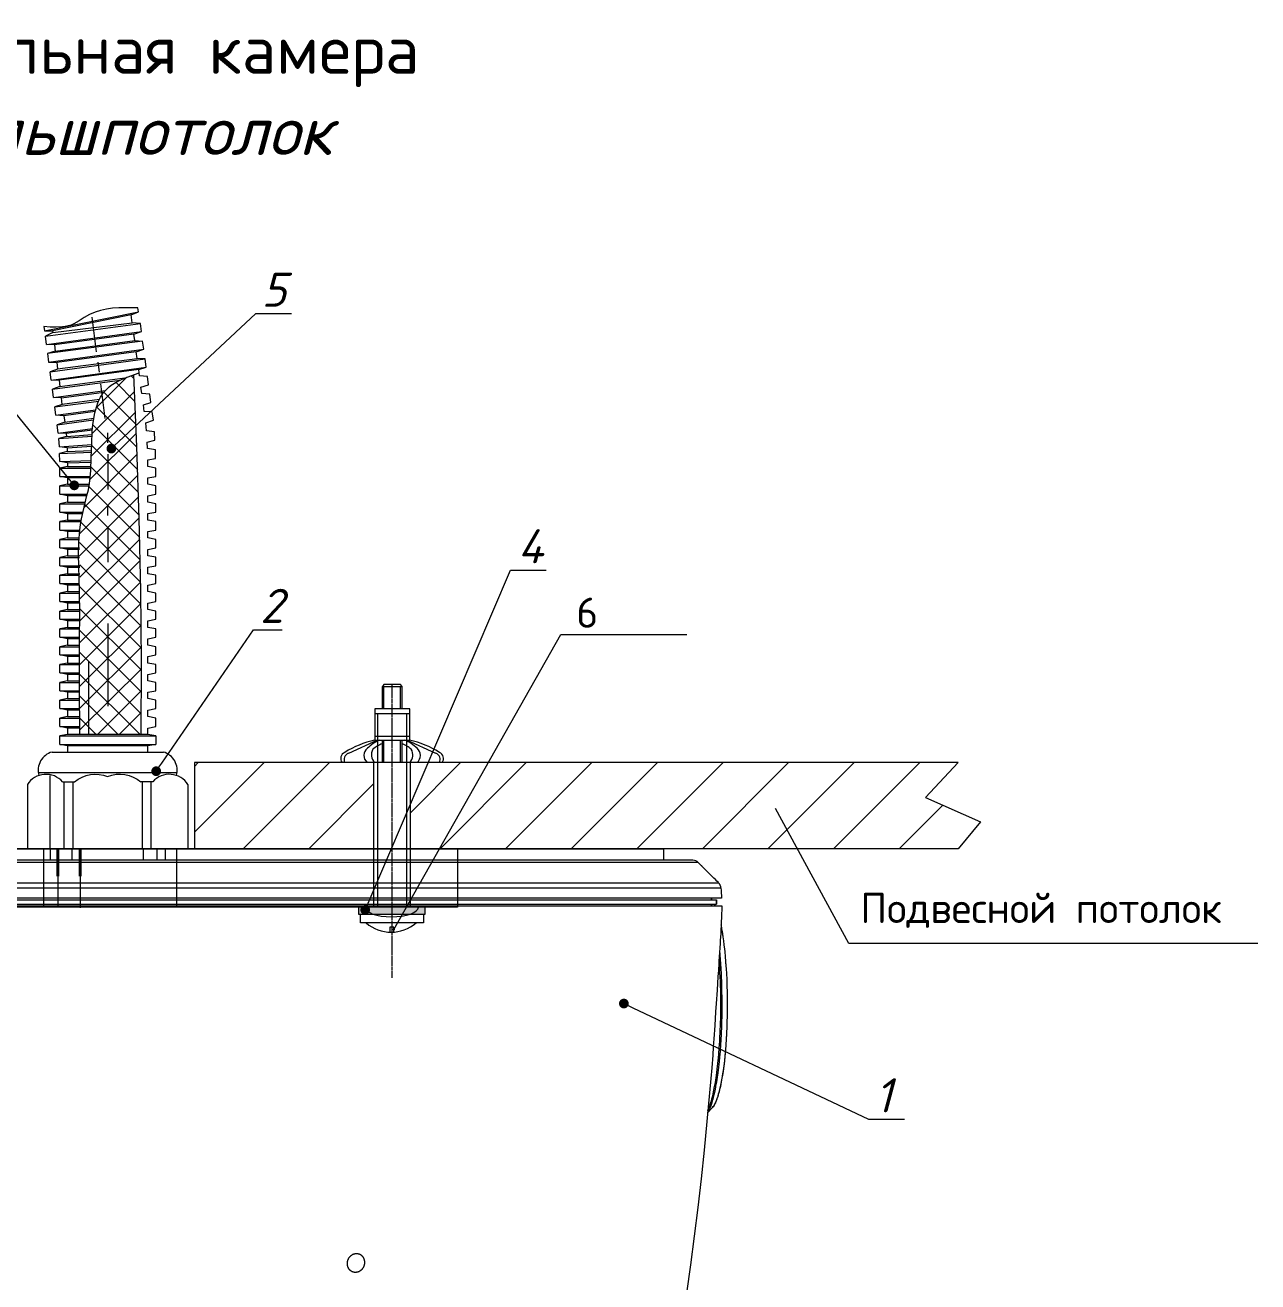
# Model space of a CAD drawing. Header units: millimetres. Extents: x -25459 to 1045457, y -66278 to 462905.
# Drawn here: x 900257 to 912917, y 17370 to 30278 of the extents above; entities that cross this region are included whole.
import ezdxf
from ezdxf import colors
from ezdxf.entities.mleader import LeaderData, LeaderLine
from ezdxf.math import Vec2, Vec3

# ---------------------------------------------------------------- set-up
doc = ezdxf.new("R2010")
doc.units = ezdxf.units.MM
doc.layers.add('PDF _Геометрия', color=7, linetype='Continuous')
doc.styles.add('ISOCPEUR', font='isocpeui.ttf', dxfattribs={"height": 250})
doc.styles.add('KOSTY_STYLE', font='isocpeur.ttf')
doc.styles.add('PDF ISOCPEUR', font='isocpeur.ttf')

# ---------------------------------------------------------------- blocks, each defined once
blk = doc.blocks.new('_DOT')
at = {"color": 0, "linetype": 'ByBlock', "lineweight": -2}
blk.add_line((-0.5, 0), (-1, 0), dxfattribs=at)
at = {"color": 0, "linetype": 'ByBlock', "const_width": 0.5}
blk.add_lwpolyline([(-0.25, 0, 1), (0.25, 0, 1)], format="xyb", close=True, dxfattribs=at)
blk = doc.blocks.new('RVi-2NCD4489 (2.8-12) white')
at = {"layer": 'PDF _Геометрия', "lineweight": 9}
for points in [[(-0.6363, 0), (0.6363, 0)], [(0.0563, 0), (0.0563, -0.013)], [(0.0656, 0), (0.0656, -0.013)], [(-0.0656, -0.013), (-0.0656, 0)], [(-0.0563, -0.013), (-0.0563, 0)], [(-0.0408, -0.013), (-0.0408, 0)], [(0.0408, -0.013), (0.0408, 0)], [(0.6363, -0.013), (0.6363, 0)], [(0.7016, -0.0445), (0.7016, -0.0442), (0.7016, -0.0438), (0.7015, -0.0435), (0.7014, -0.0432), (0.7014, -0.0431), (0.7013, -0.0428), (0.7013, -0.0425), (0.7011, -0.0421), (0.701, -0.0418), (0.7009, -0.0415), (0.7007, -0.0412), (0.7006, -0.0409), (0.7004, -0.0406), (0.7002, -0.0403), (0.7, -0.04), (0.7, -0.04), (0.6998, -0.0397), (0.6996, -0.0395), (0.6994, -0.0392), (0.6991, -0.039)], [(-0.6984, -0.0582), (0.6966, -0.0582)], [(-0.6984, -0.0634), (0.6966, -0.0634)], [(0.6965, -0.0582), (0.6965, -0.0634)], [(0.6966, -0.0634), (0.6966, -0.0582)], [(0.7018, -0.088), (0.7019, -0.0885), (0.7022, -0.0898), (0.7024, -0.091), (0.7025, -0.0918), (0.7028, -0.0931), (0.703, -0.0944), (0.7032, -0.0957), (0.7034, -0.0969), (0.7036, -0.0982), (0.7038, -0.0995), (0.704, -0.1008)], [(0.7043, -0.1007), (0.7042, -0.0998), (0.704, -0.0984), (0.7037, -0.097), (0.7037, -0.0965), (0.7034, -0.0951), (0.7032, -0.0938), (0.7029, -0.0924), (0.7027, -0.091), (0.7024, -0.0896), (0.7022, -0.0882), (0.7019, -0.0868)], [(0.704, -0.1008), (0.7046, -0.1052), (0.7052, -0.1099), (0.7057, -0.1148), (0.7061, -0.1179), (0.7066, -0.1233), (0.707, -0.1288), (0.7075, -0.1345), (0.7076, -0.1369), (0.708, -0.1429), (0.7083, -0.1491), (0.7085, -0.1553), (0.7086, -0.1572), (0.7087, -0.1636), (0.7088, -0.1701), (0.7089, -0.1766), (0.7089, -0.1781)], [(0.7093, -0.1781), (0.7093, -0.1765), (0.7092, -0.17), (0.7091, -0.1635), (0.709, -0.1572), (0.7089, -0.1551), (0.7087, -0.1489), (0.7083, -0.1428), (0.708, -0.1369), (0.7078, -0.1343), (0.7074, -0.1286), (0.7069, -0.1231), (0.7064, -0.1179), (0.7061, -0.1145), (0.7055, -0.1097), (0.7049, -0.1051), (0.7043, -0.1007)], [(0.7016, -0.1781), (0.7016, -0.1775), (0.7015, -0.1724), (0.7015, -0.1672), (0.7014, -0.162), (0.7013, -0.1568), (0.7011, -0.1516), (0.7009, -0.1465), (0.7006, -0.1413), (0.7003, -0.1362), (0.7, -0.1312), (0.6997, -0.1263)], [(0.7031, -0.1781), (0.7031, -0.1757), (0.703, -0.1697), (0.7029, -0.1638), (0.7028, -0.1578), (0.7026, -0.152), (0.7024, -0.1461), (0.7022, -0.1426), (0.7019, -0.1371), (0.7016, -0.1317), (0.7012, -0.1264), (0.7008, -0.1212), (0.7003, -0.1162)], [(0.6865, -0.3021), (0.692, -0.2959), (0.6928, -0.295), (0.6935, -0.294), (0.694, -0.2932), (0.6948, -0.2918), (0.6956, -0.2903), (0.6958, -0.2897), (0.6966, -0.2878), (0.6975, -0.2857), (0.6975, -0.2855), (0.6984, -0.283), (0.6991, -0.2805), (0.7, -0.2774), (0.7009, -0.274), (0.7017, -0.2703), (0.7021, -0.2685), (0.7029, -0.264), (0.7037, -0.2593), (0.7045, -0.2543), (0.7046, -0.2538), (0.7053, -0.2482), (0.706, -0.2423), (0.7066, -0.2369), (0.7072, -0.2303), (0.7077, -0.2234), (0.7081, -0.2183), (0.7085, -0.2108), (0.7088, -0.2032), (0.709, -0.1985), (0.7092, -0.1906), (0.7093, -0.1826), (0.7093, -0.1781)], [(0.6866, -0.3018), (0.6874, -0.3005), (0.6881, -0.299), (0.6883, -0.2987), (0.6891, -0.2969), (0.69, -0.2948), (0.69, -0.2948), (0.6909, -0.2924), (0.6916, -0.2901), (0.6925, -0.287), (0.6932, -0.2846), (0.6941, -0.2809), (0.695, -0.2769), (0.6958, -0.2726), (0.696, -0.2716), (0.6969, -0.2666), (0.6977, -0.2613), (0.6985, -0.2561), (0.6992, -0.2499), (0.7, -0.2435), (0.7005, -0.2385), (0.7011, -0.2313), (0.7016, -0.2239), (0.7019, -0.2193), (0.7023, -0.2113), (0.7026, -0.2032), (0.7028, -0.199), (0.703, -0.1905), (0.7031, -0.182), (0.7031, -0.1781)], [(0.6868, -0.2992), (0.6876, -0.2974), (0.6884, -0.2955), (0.6893, -0.2931), (0.6899, -0.2911), (0.6908, -0.2882), (0.6914, -0.2861), (0.6923, -0.2825), (0.6928, -0.2804), (0.6937, -0.2762), (0.6945, -0.2718), (0.6953, -0.2672), (0.6962, -0.2619), (0.697, -0.2562), (0.6975, -0.252), (0.6982, -0.2457), (0.6989, -0.239), (0.6992, -0.2351), (0.6998, -0.2278), (0.7003, -0.2203), (0.7005, -0.2169), (0.7009, -0.2088), (0.7012, -0.2007), (0.7014, -0.1925), (0.7015, -0.1841), (0.7016, -0.1781)], [(0.7089, -0.1781), (0.7089, -0.1827), (0.7088, -0.1907), (0.7086, -0.1987), (0.7084, -0.2035), (0.7081, -0.2112), (0.7077, -0.2186), (0.7073, -0.2238), (0.7068, -0.2307), (0.7062, -0.2374), (0.7056, -0.2428), (0.7049, -0.2488), (0.7041, -0.2544), (0.704, -0.255), (0.7033, -0.2601), (0.7025, -0.2648), (0.7016, -0.2692), (0.7011, -0.2718), (0.7002, -0.2755), (0.6996, -0.2781), (0.6987, -0.2812), (0.698, -0.2837), (0.6971, -0.2861), (0.6971, -0.2863), (0.6963, -0.2884), (0.6955, -0.2902), (0.6953, -0.2907), (0.6945, -0.2922), (0.6938, -0.2935), (0.6934, -0.2941), (0.6927, -0.2951), (0.692, -0.2959)], [(0.6902, -0.2628), (0.6902, -0.2626)], [(0.2742, -0.4739), (0.2742, -0.4735), (0.2743, -0.4731), (0.2743, -0.4727), (0.2744, -0.4723), (0.2745, -0.4719), (0.2746, -0.4716), (0.2747, -0.4711), (0.2748, -0.4708), (0.2749, -0.4704), (0.2751, -0.47), (0.2751, -0.4699), (0.2753, -0.4695), (0.2755, -0.4692), (0.2756, -0.4688), (0.2758, -0.4684), (0.276, -0.4681), (0.2763, -0.4678), (0.2765, -0.4674), (0.2767, -0.4671), (0.277, -0.4668), (0.2772, -0.4665), (0.2775, -0.4662), (0.2775, -0.4662), (0.2778, -0.466), (0.278, -0.4657), (0.2783, -0.4654), (0.2786, -0.4652), (0.2789, -0.465), (0.2792, -0.4648), (0.2795, -0.4646), (0.2798, -0.4644), (0.2802, -0.4642), (0.2805, -0.464), (0.2808, -0.4639), (0.2809, -0.4638), (0.2812, -0.4637), (0.2815, -0.4636), (0.2819, -0.4635), (0.2822, -0.4634), (0.2826, -0.4633), (0.2829, -0.4632), (0.2833, -0.4631), (0.2836, -0.4631), (0.284, -0.4631), (0.2843, -0.463), (0.2847, -0.463)], [(0.2834, -0.4847), (0.2831, -0.4847), (0.2828, -0.4847), (0.2824, -0.4847), (0.2821, -0.4846), (0.2817, -0.4846), (0.2817, -0.4846), (0.2813, -0.4845), (0.281, -0.4844), (0.2807, -0.4843), (0.2803, -0.4842), (0.28, -0.4841), (0.2797, -0.4839), (0.2794, -0.4838), (0.2791, -0.4836), (0.2788, -0.4834), (0.2785, -0.4832), (0.2782, -0.483), (0.2779, -0.4828), (0.2777, -0.4826), (0.2774, -0.4824), (0.2772, -0.4821), (0.2769, -0.4819), (0.2767, -0.4816), (0.2766, -0.4816), (0.2764, -0.4813), (0.2762, -0.481), (0.276, -0.4807), (0.2758, -0.4804), (0.2756, -0.4801), (0.2754, -0.4797), (0.2753, -0.4794), (0.2751, -0.4791), (0.2749, -0.4787), (0.2748, -0.4784), (0.2747, -0.478), (0.2746, -0.4777), (0.2745, -0.4773), (0.2744, -0.4769), (0.2743, -0.4765), (0.2743, -0.4761), (0.2742, -0.4758), (0.2742, -0.4754), (0.2742, -0.475), (0.2742, -0.4746), (0.2742, -0.4742), (0.2742, -0.4739)], [(0.2938, -0.4739), (0.2938, -0.4743), (0.2938, -0.4747), (0.2937, -0.4751), (0.2936, -0.4755), (0.2936, -0.4759), (0.2935, -0.4762), (0.2934, -0.4766), (0.2932, -0.477), (0.2931, -0.4774), (0.2931, -0.4775), (0.2929, -0.4779), (0.2928, -0.4782), (0.2926, -0.4786), (0.2924, -0.479), (0.2922, -0.4793), (0.292, -0.4797), (0.2918, -0.48), (0.2915, -0.4803), (0.2913, -0.4807), (0.2911, -0.481), (0.2908, -0.4813), (0.2906, -0.4816), (0.2903, -0.4818), (0.29, -0.4821), (0.2897, -0.4823), (0.2894, -0.4826), (0.2891, -0.4828), (0.2889, -0.483), (0.2885, -0.4832), (0.2882, -0.4834), (0.2879, -0.4836), (0.2876, -0.4838), (0.2873, -0.4839), (0.2872, -0.4839), (0.2869, -0.4841), (0.2865, -0.4842), (0.2862, -0.4843), (0.2858, -0.4844), (0.2855, -0.4845), (0.2851, -0.4846), (0.2848, -0.4846), (0.2844, -0.4847), (0.2841, -0.4847), (0.2838, -0.4847), (0.2834, -0.4847)], [(0.2847, -0.463), (0.285, -0.463), (0.2853, -0.4631), (0.2857, -0.4631), (0.286, -0.4631), (0.2864, -0.4632), (0.2867, -0.4633), (0.2868, -0.4633), (0.2871, -0.4634), (0.2874, -0.4635), (0.2878, -0.4636), (0.2881, -0.4637), (0.2884, -0.4639), (0.2887, -0.464), (0.289, -0.4642), (0.2893, -0.4643), (0.2896, -0.4645), (0.2899, -0.4647), (0.2901, -0.4649), (0.2904, -0.4652), (0.2906, -0.4654), (0.2909, -0.4656), (0.2911, -0.4659), (0.2912, -0.466), (0.2914, -0.4662), (0.2916, -0.4665), (0.2919, -0.4668), (0.292, -0.4671), (0.2923, -0.4674), (0.2924, -0.4677), (0.2926, -0.468), (0.2928, -0.4684), (0.2929, -0.4687), (0.2931, -0.4691), (0.2932, -0.4694), (0.2933, -0.4698), (0.2934, -0.4702), (0.2935, -0.4706), (0.2936, -0.471), (0.2937, -0.4714), (0.2938, -0.4717), (0.2938, -0.4719), (0.2938, -0.4723), (0.2938, -0.4727), (0.2939, -0.4731), (0.2939, -0.4735), (0.2938, -0.4739)]]:
    blk.add_lwpolyline(points, dxfattribs=at)
for points in [[(0.6758, -0.0156, 0.198865), (0.6697, -0.013), (-0.6697, -0.013, 0.198865), (-0.6758, -0.0156), (-0.6992, -0.039), (0.6991, -0.039), (0.6984, -0.0382), (0.6972, -0.0371), (0.6954, -0.0352), (0.6935, -0.0334), (0.6917, -0.0315), (0.6898, -0.0297), (0.688, -0.0278), (0.6874, -0.0272), (0.6855, -0.0253), (0.6837, -0.0235), (0.6818, -0.0216), (0.68, -0.0198), (0.6758, -0.0156), (-0.6758, -0.0156)], [(-0.7017, -0.0445), (0.7016, -0.0445, -0.000895), (0.7025, -0.0565), (-0.7026, -0.0565), (-0.7017, -0.0445, -0.180601), (-0.6992, -0.039)], [(-0.7029, -0.0652), (0.7028, -0.0652, -0.002017), (0.7012, -0.1012), (0.7011, -0.1019), (0.7011, -0.1026), (0.701, -0.1033), (0.701, -0.104), (0.701, -0.1047), (0.7009, -0.1055), (0.7009, -0.1062), (0.7009, -0.1066), (0.7008, -0.1073), (0.7008, -0.108), (0.7008, -0.1083), (0.6998, -0.1237), (0.6988, -0.1391), (0.6983, -0.1462), (0.6973, -0.1616), (0.6963, -0.177), (0.6956, -0.1866), (0.6946, -0.202), (0.6935, -0.2174), (0.6929, -0.2264), (0.6923, -0.2359), (0.6912, -0.2504), (0.6902, -0.2626), (0.6888, -0.279), (0.6857, -0.3119), (0.6824, -0.3447), (0.6789, -0.3775), (0.6751, -0.4104), (0.6711, -0.4431), (0.6669, -0.4759), (0.6624, -0.5086)], [(0.6952, -0.0651, 0.01603), (0.6948, -0.0644, 0.00796), (0.6942, -0.0634, -0.007786), (0.6947, -0.0644)]]:
    blk.add_lwpolyline(points, format="xyb", dxfattribs=at)
for points in [[(0.6913, -0.0582, 0.083031), (0.6901, -0.0565, -0.088765)], [(0.6901, -0.0652, 0.07885), (0.6913, -0.0634, -0.079437)]]:
    blk.add_lwpolyline(points, format="xyb", close=True, dxfattribs=at)
blk.add_arc((0.6596, -0.0399), 0.0287, 44.6077, 46.5497, dxfattribs=at)
for points in [[(0.6911, -0.0644), (0.691, -0.0643), (0.691, -0.0641), (0.6909, -0.064)], [(0.6913, -0.0651), (0.6912, -0.0649), (0.6912, -0.0646), (0.6911, -0.0644)], [(0.695, -0.0649), (0.6949, -0.0648), (0.6948, -0.0646), (0.6947, -0.0644)], [(0.6951, -0.0651), (0.6951, -0.0651), (0.695, -0.065), (0.695, -0.0649)]]:
    blk.add_open_spline(points, degree=3, dxfattribs=at)

msp = doc.modelspace()

# ---------------------------------------------------------------- linework, layer by layer
at = {"lineweight": 5}
msp.add_line((909839.642, 21817.156), (899410.464, 21817.156), dxfattribs=at)
at = {"lineweight": 13}
for points in [[(901345.164, 27301.629), (901421.367, 27333.38), (901412.9, 27375.715), (901283.779, 27375.715), (901218.16, 27373.598), (901154.658, 27369.365), (901093.272, 27360.898), (901031.887, 27348.198), (900974.735, 27329.147), (900917.583, 27305.863), (900864.664, 27274.112), (900811.746, 27240.244), (900756.711, 27210.609), (900729.193, 27197.909), (900699.559, 27189.442), (900669.924, 27183.092), (900640.29, 27178.858), (900576.788, 27174.625), (900513.286, 27176.742), (900447.667, 27180.975), (900456.134, 27138.64), (900538.686, 27136.524)], [(900456.134, 27138.64), (901421.367, 27333.38)], [(900942.984, 27278.345), (900985.319, 26920.616)], [(900540.803, 27119.59), (900464.6, 27083.605), (901440.418, 27214.843), (901357.865, 27219.076)], [(900475.184, 26998.935), (901451.001, 27130.173)], [(901374.799, 27102.656), (901451.001, 27130.173), (901440.418, 27214.843)], [(900557.737, 26994.702), (900475.184, 26998.935), (900464.6, 27083.605)], [(901398.083, 26920.616), (901476.402, 26948.134), (901463.702, 27032.803), (900487.885, 26903.682), (900498.468, 26816.896), (900581.021, 26812.662)], [(901383.266, 27037.037), (901463.702, 27032.803)], [(900566.204, 26929.083), (900487.885, 26903.682)], [(900498.468, 26816.896), (901476.402, 26948.134)], [(900589.488, 26744.927), (900513.286, 26717.409), (901489.103, 26850.764), (901406.55, 26854.997)], [(901423.484, 26740.693), (901499.686, 26766.094), (901489.103, 26850.764)], [(900523.869, 26632.739), (901499.686, 26766.094)], [(900820.213, 22991.947), (900815.979, 23485.147), (900815.979, 23978.347), (900818.096, 24223.889), (900815.979, 24469.431), (900809.629, 24719.206), (900805.396, 24844.094), (900807.512, 24966.865), (900818.096, 25089.636), (900824.446, 25148.905), (900835.03, 25208.173), (900862.548, 25326.711), (900892.182, 25445.248), (900906.999, 25506.634), (900917.583, 25570.136), (900930.283, 25701.374), (900936.634, 25838.962), (900940.867, 25974.433), (900947.217, 26109.905), (900953.567, 26173.407), (900962.034, 26236.909), (900972.618, 26296.178), (900989.552, 26353.33), (901008.603, 26408.365), (901031.887, 26457.05), (901063.638, 26503.618), (901099.622, 26543.836), (901120.79, 26562.887), (901141.957, 26579.821), (901190.642, 26611.572), (901245.678, 26639.09), (901304.946, 26662.374), (901427.717, 26706.825), (901423.484, 26740.693), (900606.422, 26630.623), (900614.889, 26565.004), (901281.662, 26653.907)], [(901019.186, 26713.176), (901006.486, 26814.779)], [(900606.422, 26628.506), (900523.869, 26632.739), (900513.286, 26717.409)], [(900629.706, 26448.583), (900547.153, 26454.933), (900536.57, 26539.603), (901228.744, 26630.623)], [(901518.737, 22991.947), (900693.208, 22991.947), (900612.772, 22977.129), (901599.173, 22977.129), (901518.737, 22991.947), (901518.737, 23057.566), (901599.173, 23074.499), (901599.173, 23159.169), (901518.737, 23176.103), (901518.737, 23241.722), (901599.173, 23258.656), (901599.173, 23343.325), (901518.737, 23360.259), (901518.737, 23425.878), (901599.173, 23440.696), (901599.173, 23527.482), (901518.737, 23542.299), (901518.737, 23607.918), (901599.173, 23624.852), (901599.173, 23709.521), (901518.737, 23726.455), (901518.737, 23792.074), (901599.173, 23809.008), (901599.173, 23893.678), (901518.737, 23910.612), (901518.737, 23976.231), (901599.173, 23991.048), (901599.173, 24077.834), (901518.737, 24092.651), (901518.737, 24160.387), (901599.173, 24175.204), (901599.173, 24259.874), (901518.737, 24276.808), (901518.737, 24342.427), (901599.173, 24359.361), (901599.173, 24444.03), (901518.737, 24460.964), (901518.737, 24526.583), (901599.173, 24541.4), (901599.173, 24628.187), (901518.737, 24643.004), (901518.737, 24710.74), (901599.173, 24725.557), (901599.173, 24812.343), (901518.737, 24827.16), (901518.737, 24892.779), (901599.173, 24909.713), (901599.173, 24994.383), (901518.737, 25011.317), (901518.737, 25076.936), (901599.173, 25091.753), (901599.173, 25178.539), (901518.737, 25193.356), (901518.737, 25261.092), (901599.173, 25275.909), (901599.173, 25362.695), (901518.737, 25377.513), (901518.737, 25443.132), (901599.173, 25460.065), (901599.173, 25544.735), (901518.737, 25561.669), (901518.737, 25627.288), (901599.173, 25642.105), (901599.173, 25728.891), (901518.737, 25743.709), (901518.737, 25811.444), (901597.056, 25828.378), (901594.94, 25915.165), (901514.504, 25927.865), (901510.27, 25993.484), (901590.706, 26014.651), (901584.356, 26101.438), (901503.92, 26112.021), (901495.453, 26194.574), (901573.772, 26219.975), (901561.072, 26304.645), (901480.636, 26310.995), (901472.169, 26376.614), (901548.371, 26402.015), (901537.788, 26486.684), (901455.235, 26493.035), (901446.768, 26558.654), (901525.087, 26584.054), (901512.387, 26668.724), (901431.951, 26675.074), (901427.717, 26706.825)], [(900987.435, 26346.98), (901300.713, 26662.374)], [(901031.887, 26594.638), (901074.222, 26236.909)], [(901188.526, 26609.455), (901385.382, 26412.598)], [(901345.164, 26677.191), (901372.682, 26647.557)], [(901448.885, 22991.947), (901451.001, 23732.806), (901444.651, 24471.548), (901429.834, 25210.29), (901404.433, 25949.032), (901372.682, 26687.775)], [(900614.889, 26565.004), (900536.57, 26539.603)], [(900547.153, 26454.933), (901080.572, 26524.786)], [(901021.303, 26433.766), (900638.173, 26382.964), (900629.706, 26448.583), (901065.755, 26507.852), (901395.966, 26177.64)], [(900947.217, 26082.387), (901381.149, 26516.319)], [(900655.107, 26266.543), (900572.554, 26272.894), (900561.971, 26357.563), (901012.836, 26416.832)], [(900638.173, 26382.964), (900561.971, 26357.563)], [(900989.552, 26357.563), (901404.433, 25942.682)], [(900572.554, 26272.894), (900981.085, 26325.812)], [(900663.574, 26198.808), (900585.255, 26171.29), (900959.918, 26224.209)], [(900976.852, 26310.995), (900655.107, 26266.543), (900663.574, 26200.924), (900962.034, 26241.143)], [(900936.634, 25849.546), (901389.616, 26302.528)], [(900678.391, 26082.387), (900597.955, 26086.621), (900585.255, 26171.29)], [(900597.955, 26086.621), (900949.334, 26135.306)], [(900949.334, 26118.372), (900678.391, 26082.387), (900680.508, 26052.753), (900945.1, 26071.803)], [(900921.816, 25610.354), (901400.2, 26086.621)], [(900953.567, 26171.29), (901412.9, 25709.841)], [(901105.973, 25989.25), (901105.973, 26090.854)], [(900680.508, 26052.753), (900602.189, 26031.585), (900945.1, 26056.986)], [(900688.975, 25936.332), (900608.539, 25946.916), (900602.189, 26031.585)], [(900608.539, 25946.916), (900940.867, 25970.2)], [(900940.867, 25951.149), (900688.975, 25932.099), (900688.975, 25900.347), (900938.75, 25908.814)], [(900940.867, 25959.616), (901421.367, 25479.116)], [(900688.975, 25898.231), (900610.656, 25879.18), (900938.75, 25891.88)], [(900693.208, 25781.81), (900612.772, 25794.51), (900610.656, 25879.18)], [(900858.314, 25320.361), (901408.667, 25870.713)], [(901105.973, 25870.713), (901105.973, 25508.751)], [(900612.772, 25794.51), (900936.634, 25805.094)], [(900693.208, 25743.709), (900612.772, 25728.891)], [(900693.208, 25627.288), (900612.772, 25642.105), (900612.772, 25728.891), (900932.4, 25728.891)], [(900934.517, 25786.043), (900693.208, 25777.576), (900693.208, 25743.709), (900932.4, 25743.709)], [(900932.4, 25741.592), (901427.717, 25246.275)], [(900612.772, 25642.105), (900926.05, 25642.105)], [(900693.208, 25561.669), (900612.772, 25544.735)], [(900923.933, 25627.288), (900693.208, 25627.288), (900693.208, 25561.669), (900915.466, 25561.669)], [(900818.096, 25055.768), (901415.017, 25654.806)], [(900693.208, 25443.132), (900612.772, 25460.065), (900612.772, 25544.735), (900913.349, 25544.735)], [(900612.772, 25460.065), (900894.299, 25460.065)], [(900890.065, 25443.132), (900693.208, 25443.132), (900693.208, 25377.513), (900873.131, 25377.513)], [(900813.863, 24892.779), (900693.208, 24892.779), (900693.208, 24827.16), (900813.863, 24827.16), (901423.484, 25436.781)], [(900911.233, 25538.385), (901434.067, 25015.55)], [(900693.208, 25377.513), (900612.772, 25360.579)], [(900693.208, 25258.975), (900612.772, 25275.909), (900612.772, 25360.579), (900868.898, 25360.579)], [(900866.781, 25358.462), (901438.301, 24786.942)], [(901105.973, 25239.925), (901105.973, 25343.645)], [(900612.772, 25275.909), (900847.73, 25275.909)], [(900693.208, 25193.356), (900612.772, 25178.539)], [(900693.208, 25076.936), (900612.772, 25091.753), (900612.772, 25178.539), (900830.797, 25178.539)], [(900843.497, 25258.975), (900693.208, 25258.975), (900693.208, 25193.356), (900832.913, 25193.356)], [(900818.096, 24607.019), (901429.834, 25218.757)], [(900828.68, 25172.189), (901442.534, 24558.334), (900820.213, 23936.013)], [(900612.772, 25091.753), (900820.213, 25091.753)], [(900820.213, 25076.936), (900693.208, 25076.936), (900693.208, 25011.317), (900815.979, 25011.317)], [(901105.973, 25123.504), (901105.973, 24761.541)], [(900693.208, 25011.317), (900612.772, 24994.383)], [(900693.208, 24892.779), (900612.772, 24909.713), (900612.772, 24994.383), (900815.979, 24994.383)], [(900813.863, 24962.632), (901446.768, 24329.726)], [(900820.213, 24384.762), (901434.067, 24998.616)], [(900612.772, 24909.713), (900813.863, 24909.713)], [(900693.208, 24827.16), (900612.772, 24810.226)], [(900693.208, 24708.623), (900612.772, 24725.557), (900612.772, 24810.226), (900815.979, 24810.226)], [(900612.772, 24725.557), (900818.096, 24725.557)], [(900818.096, 24708.623), (900693.208, 24708.623), (900693.208, 24643.004), (900820.213, 24643.004)], [(900818.096, 24736.14), (901448.885, 24103.235)], [(900820.213, 24160.387), (901438.301, 24778.475)], [(900693.208, 24643.004), (900612.772, 24628.187), (900815.979, 24628.187)], [(900693.208, 24526.583), (900612.772, 24541.4), (900612.772, 24628.187)], [(900612.772, 24541.4), (900813.863, 24541.4)], [(900813.863, 24526.583), (900693.208, 24526.583), (900693.208, 24460.964), (900813.863, 24460.964)], [(900693.208, 24460.964), (900612.772, 24444.03)], [(900693.208, 24342.427), (900612.772, 24359.361), (900612.772, 24444.03), (900815.979, 24444.03)], [(900818.096, 24509.649), (901451.001, 23878.861)], [(900612.772, 24359.361), (900818.096, 24359.361)], [(900693.208, 24276.808), (900612.772, 24259.874), (900815.979, 24259.874)], [(900818.096, 24342.427), (900693.208, 24342.427), (900693.208, 24276.808), (900820.213, 24276.808)], [(900820.213, 23711.638), (901446.768, 24338.193)], [(900820.213, 24283.158), (901451.001, 23652.37)], [(900693.208, 24158.27), (900612.772, 24175.204), (900612.772, 24259.874)], [(900612.772, 24175.204), (900813.863, 24175.204)], [(900813.863, 24158.27), (900693.208, 24158.27), (900693.208, 24092.651), (900813.863, 24092.651)], [(900693.208, 24092.651), (900612.772, 24077.834)], [(900693.208, 23976.231), (900612.772, 23991.048), (900612.772, 24077.834), (900815.979, 24077.834)], [(900820.213, 23487.264), (901448.885, 24115.936)], [(900820.213, 24058.784), (901451.001, 23427.995)], [(901105.973, 24132.87), (901105.973, 23281.94)], [(904044.008, 20989.511), (905758.567, 24018.566), (907054.012, 24018.566)], [(900612.772, 23991.048), (900818.096, 23991.048)], [(900693.208, 23910.612), (900612.772, 23893.678), (900815.979, 23893.678)], [(900693.208, 23792.074), (900612.772, 23809.008), (900612.772, 23893.678)], [(900818.096, 23976.231), (900693.208, 23976.231), (900693.208, 23910.612), (900820.213, 23910.612)], [(900820.213, 23262.889), (901451.001, 23891.561)], [(900612.772, 23809.008), (900813.863, 23809.008)], [(900813.863, 23792.074), (900693.208, 23792.074), (900693.208, 23726.455), (900813.863, 23726.455)], [(900820.213, 23834.409), (901448.885, 23205.737)], [(900693.208, 23726.455), (900612.772, 23709.521)], [(900693.208, 23607.918), (900612.772, 23624.852), (900612.772, 23709.521), (900815.979, 23709.521)], [(900612.772, 23624.852), (900818.096, 23624.852)], [(900820.213, 23038.515), (901451.001, 23667.187)], [(900906.999, 23745.506), (900906.999, 22991.947)], [(900693.208, 23542.299), (900612.772, 23527.482), (900815.979, 23527.482)], [(900693.208, 23425.878), (900612.772, 23440.696), (900612.772, 23527.482)], [(900818.096, 23607.918), (900693.208, 23607.918), (900693.208, 23542.299), (900820.213, 23542.299)], [(900820.213, 23610.035), (901438.301, 22991.947)], [(904022.84, 23506.314), (904022.84, 23495.731)], [(904022.84, 23491.497), (904022.84, 23478.797)], [(900612.772, 23440.696), (900813.863, 23440.696)], [(900813.863, 23425.878), (900693.208, 23425.878), (900693.208, 23360.259), (900813.863, 23360.259)], [(900820.213, 23385.66), (901213.926, 22991.947)], [(901000.136, 22991.947), (901451.001, 23442.812)], [(903927.587, 23256.539), (903927.587, 23485.147)], [(903942.404, 23256.539), (903942.404, 23485.147)], [(904022.84, 23476.68), (904022.84, 23463.98)], [(904022.84, 23461.863), (904022.84, 23449.162)], [(904022.84, 23447.046), (904022.84, 23434.345)], [(904022.84, 23432.229), (904022.84, 23419.528)], [(904022.84, 23417.411), (904022.84, 23404.711)], [(904022.84, 23402.594), (904022.84, 23389.894)], [(904022.84, 23387.777), (904022.84, 23375.077)], [(904022.84, 23370.843), (904022.84, 23360.259)], [(904111.744, 23256.539), (904111.744, 23485.147)], [(904130.794, 23256.539), (904130.794, 23485.147)], [(900693.208, 23360.259), (900612.772, 23343.325)], [(900693.208, 23241.722), (900612.772, 23258.656), (900612.772, 23343.325), (900815.979, 23343.325)], [(900612.772, 23258.656), (900818.096, 23258.656)], [(900818.096, 23241.722), (900693.208, 23241.722), (900693.208, 23176.103), (900820.213, 23176.103)], [(904022.84, 23356.026), (904022.84, 23345.442)], [(904022.84, 23341.209), (904022.84, 23330.625)], [(904022.84, 23326.392), (904022.84, 23315.808)], [(904022.84, 23311.574), (904022.84, 23298.874)], [(904022.84, 23296.757), (904022.84, 23284.057)], [(904022.84, 23281.94), (904022.84, 23269.24)], [(904022.84, 23267.123), (904022.84, 23254.422)], [(904022.84, 23252.306), (904022.84, 23239.605)], [(904022.84, 23237.488), (904022.84, 23224.788)], [(900693.208, 23176.103), (900612.772, 23159.169), (900815.979, 23159.169)], [(900693.208, 23057.566), (900612.772, 23074.499), (900612.772, 23159.169)], [(900820.213, 23161.286), (900987.435, 22991.947)], [(901224.51, 22991.947), (901448.885, 23218.438)], [(903847.151, 23207.854), (904206.997, 23207.854)], [(903874.669, 23205.737), (903874.669, 21218.118)], [(904022.84, 23222.671), (904022.84, 23209.971)], [(904022.84, 23207.854), (904022.84, 23195.154)], [(904022.84, 23190.92), (904022.84, 23180.336)], [(904022.84, 23176.103), (904022.84, 23165.519)], [(904022.84, 23161.286), (904022.84, 23150.702)], [(904022.84, 23146.469), (904022.84, 23133.768)], [(904022.84, 23131.651), (904022.84, 23118.951)], [(904022.84, 23116.834), (904022.84, 23104.134)], [(904173.129, 23205.737), (904173.129, 21218.118)], [(900612.772, 23074.499), (900813.863, 23074.499)], [(900693.208, 22875.526), (900612.772, 22890.343), (900612.772, 22977.129)], [(900813.863, 23057.566), (900693.208, 23057.566), (900693.208, 22991.947)], [(901599.173, 22977.129), (901599.173, 22890.343), (901518.737, 22875.526), (900693.208, 22875.526), (900693.208, 22809.907)], [(903847.151, 22975.013), (904206.997, 22975.013)], [(904022.84, 23102.017), (904022.84, 23089.317)], [(904022.84, 23087.2), (904022.84, 23074.499)], [(904022.84, 23072.383), (904022.84, 23059.682)], [(904022.84, 23057.566), (904022.84, 23044.865)], [(904022.84, 23042.748), (904022.84, 23030.048)], [(904022.84, 23025.814), (904022.84, 23015.231)], [(904022.84, 23010.997), (904022.84, 23000.414)], [(904022.84, 22996.18), (904022.84, 22985.596)], [(904022.84, 22981.363), (904022.84, 22970.779)], [(900612.772, 22890.343), (901599.173, 22890.343)], [(901518.737, 22809.907), (901518.737, 22875.526)], [(903876.785, 22932.678), (903578.325, 22797.207)], [(903927.587, 22704.07), (903927.587, 22932.678)], [(903942.404, 22704.07), (903942.404, 22932.678)], [(904022.84, 22966.546), (904022.84, 22953.845)], [(904022.84, 22951.729), (904022.84, 22939.028)], [(904022.84, 22936.911), (904022.84, 22924.211)], [(904022.84, 22922.094), (904022.84, 22909.394)], [(904022.84, 22907.277), (904022.84, 22894.577)], [(904022.84, 22892.46), (904022.84, 22879.759)], [(904022.84, 22877.643), (904022.84, 22864.942)], [(904022.84, 22862.825), (904022.84, 22850.125)], [(904022.84, 22845.892), (904022.84, 22835.308)], [(904111.744, 22704.07), (904111.744, 22932.678)], [(904130.794, 22704.07), (904130.794, 22932.678)], [(904475.823, 22797.207), (904177.362, 22932.678)], [(900534.453, 22809.907), (901677.493, 22809.907)], [(904022.84, 22831.074), (904022.84, 22820.491)], [(904022.84, 22816.257), (904022.84, 22805.674)], [(904022.84, 22801.44), (904022.84, 22790.856)], [(904022.84, 22786.623), (904022.84, 22773.922)], [(904022.84, 22771.806), (904022.84, 22759.105)], [(904022.84, 22756.988), (904022.84, 22744.288)], [(904022.84, 22742.171), (904022.84, 22729.471)], [(904022.84, 22727.354), (904022.84, 22714.654)], [(900392.631, 22602.466), (901817.197, 22602.466)], [(901995.004, 22663.852), (902035.222, 22704.07)], [(901995.004, 21990.729), (902710.462, 22704.07)], [(902496.671, 21817.156), (903383.585, 22704.07)], [(903836.567, 22704.07), (903836.567, 21218.118)], [(904198.53, 22704.07), (903849.268, 22704.07)], [(904022.84, 22712.537), (904022.84, 22699.837)], [(904022.84, 22697.72), (904022.84, 22685.019)], [(904022.84, 22680.786), (904022.84, 22670.202)], [(904022.84, 22665.969), (904022.84, 22655.385)], [(904022.84, 22651.151), (904022.84, 22640.568)], [(904022.84, 22636.334), (904022.84, 22625.751)], [(904022.84, 22621.517), (904022.84, 22608.817)], [(904022.84, 22606.7), (904022.84, 22594)], [(904022.84, 22591.883), (904022.84, 22579.182)], [(904211.23, 22185.469), (904729.832, 22704.07)], [(904211.23, 22704.07), (904211.23, 21218.118)], [(904518.158, 21817.156), (905402.955, 22704.07)], [(905191.281, 21817.156), (906078.195, 22704.07)], [(905864.404, 21817.156), (906751.318, 22704.07)], [(906539.644, 21817.156), (907424.442, 22704.07)], [(907212.768, 21817.156), (908097.565, 22704.07)], [(907885.891, 21817.156), (908772.805, 22704.07)], [(908559.014, 21817.156), (909445.928, 22704.07)], [(909839.642, 22704.07), (909505.197, 22344.224), (910070.367, 22094.449), (909839.642, 21817.156)], [(900511.169, 22570.715), (900511.169, 21817.156)], [(900659.341, 21817.156), (900659.341, 22505.096)], [(900750.36, 21817.156), (900750.36, 22505.096)], [(901569.539, 22505.096), (901446.768, 22505.096)], [(901461.585, 21817.156), (901461.585, 22505.096)], [(901552.605, 21817.156), (901552.605, 22505.096)], [(903169.794, 21817.156), (903836.567, 22483.929)], [(904022.84, 22577.066), (904022.84, 22564.365)], [(904022.84, 22562.248), (904022.84, 22549.548)], [(904022.84, 22547.431), (904022.84, 22534.731)], [(904022.84, 22532.614), (904022.84, 22519.914)], [(904022.84, 22517.797), (904022.84, 22505.096)], [(904022.84, 22500.863), (904022.84, 22490.279)], [(904022.84, 22486.046), (904022.84, 22475.462)], [(904022.84, 22471.229), (904022.84, 22460.645)], [(904022.84, 22456.411), (904022.84, 22445.828)], [(904022.84, 22441.594), (904022.84, 22428.894)], [(904022.84, 22426.777), (904022.84, 22414.077)], [(904022.84, 22411.96), (904022.84, 22399.259)], [(904022.84, 22397.143), (904022.84, 22384.442)], [(904022.84, 22382.326), (904022.84, 22369.625)], [(904022.84, 22367.508), (904022.84, 22354.808)], [(904022.84, 22352.691), (904022.84, 22339.991)], [(904022.84, 22335.757), (904022.84, 22325.174)], [(904022.84, 22320.94), (904022.84, 22310.356)], [(904022.84, 22306.123), (904022.84, 22295.539)], [(904022.84, 22291.306), (904022.84, 22280.722)], [(904022.84, 22276.489), (904022.84, 22263.788)], [(904022.84, 22261.671), (904022.84, 22248.971)], [(904022.84, 22246.854), (904022.84, 22234.154)], [(904022.84, 22232.037), (904022.84, 22219.337)], [(904022.84, 22217.22), (904022.84, 22204.519)], [(904022.84, 22202.403), (904022.84, 22189.702)], [(909234.254, 21817.156), (909680.886, 22265.905)], [(904022.84, 22187.585), (904022.84, 22174.885)], [(904022.84, 22172.768), (904022.84, 22160.068)], [(904022.84, 22155.834), (904022.84, 22145.251)], [(904022.84, 22141.017), (904022.84, 22130.433)], [(904022.84, 22126.2), (904022.84, 22115.616)], [(904022.84, 22111.383), (904022.84, 22100.799)], [(904022.84, 22096.566), (904022.84, 22083.865)], [(904022.84, 22081.748), (904022.84, 22069.048)], [(904022.84, 22066.931), (904022.84, 22054.231)], [(904022.84, 22052.114), (904022.84, 22039.414)], [(904022.84, 22037.297), (904022.84, 22024.596)], [(904022.84, 22022.48), (904022.84, 22009.779)], [(904022.84, 22007.663), (904022.84, 21994.962)], [(904022.84, 21990.729), (904022.84, 21980.145)], [(904022.84, 21975.911), (904022.84, 21965.328)], [(904022.84, 21961.094), (904022.84, 21950.511)], [(904022.84, 21946.277), (904022.84, 21935.693)], [(904698.081, 21817.156), (904698.081, 21218.118), (898697.123, 21218.118), (898697.123, 21817.156)], [(900445.55, 21817.156), (900445.55, 21218.119)], [(901812.964, 21817.156), (901812.964, 21218.119)], [(904022.84, 21931.46), (904022.84, 21918.759)], [(904022.84, 21916.643), (904022.84, 21903.942)], [(904022.84, 21901.826), (904022.84, 21889.125)], [(904022.84, 21887.008), (904022.84, 21874.308)], [(904022.84, 21872.191), (904022.84, 21859.491)], [(904022.84, 21857.374), (904022.84, 21844.674)], [(904022.84, 21842.557), (904022.84, 21829.856)], [(904022.84, 21827.74), (904022.84, 21815.039)], [(904829.318, 21817.156), (904211.23, 21817.156)], [(904022.84, 21810.806), (904022.84, 21800.222)], [(904022.84, 21795.989), (904022.84, 21785.405)], [(904022.84, 21781.171), (904022.84, 21770.588)], [(904022.84, 21766.354), (904022.84, 21755.77)], [(904022.84, 21751.537), (904022.84, 21738.837)], [(904022.84, 21736.72), (904022.84, 21724.019)], [(904022.84, 21721.903), (904022.84, 21709.202)], [(904022.84, 21707.085), (904022.84, 21694.385)], [(904022.84, 21692.268), (904022.84, 21679.568)], [(904022.84, 21677.451), (904022.84, 21664.751)], [(904022.84, 21662.634), (904022.84, 21649.933)], [(904022.84, 21645.7), (904022.84, 21635.116)], [(904022.84, 21630.883), (904022.84, 21620.299)], [(904022.84, 21616.066), (904022.84, 21605.482)], [(904022.84, 21601.248), (904022.84, 21590.665)], [(904022.84, 21586.431), (904022.84, 21573.731)], [(904022.84, 21571.614), (904022.84, 21558.914)], [(904022.84, 21556.797), (904022.84, 21544.096)], [(900591.605, 21537.746), (900591.605, 21218.119)], [(900822.33, 21537.746), (900822.33, 21211.768)], [(904022.84, 21541.98), (904022.84, 21529.279)], [(904022.84, 21527.163), (904022.84, 21514.462)], [(904022.84, 21512.345), (904022.84, 21499.645)], [(904022.84, 21497.528), (904022.84, 21484.828)], [(904022.84, 21482.711), (904022.84, 21470.011)], [(904022.84, 21465.777), (904022.84, 21455.193)], [(904022.84, 21450.96), (904022.84, 21440.376)], [(904022.84, 21436.143), (904022.84, 21425.559)], [(904022.84, 21421.326), (904022.84, 21410.742)], [(904022.84, 21406.508), (904022.84, 21393.808)], [(904022.84, 21391.691), (904022.84, 21378.991)], [(904022.84, 21376.874), (904022.84, 21364.174)], [(904022.84, 21362.057), (904022.84, 21349.356)], [(904022.84, 21347.24), (904022.84, 21334.539)], [(904022.84, 21332.422), (904022.84, 21319.722)], [(904022.84, 21317.605), (904022.84, 21304.905)], [(904022.84, 21300.671), (904022.84, 21290.088)], [(904022.84, 21285.854), (904022.84, 21275.27)], [(904022.84, 21271.037), (904022.84, 21260.453)], [(904022.84, 21256.22), (904022.84, 21245.636)], [(904022.84, 21241.403), (904022.84, 21228.702)], [(904022.84, 21226.585), (904022.84, 21213.885)], [(904022.84, 21211.768), (904022.84, 21199.068)], [(904022.84, 21196.951), (904022.84, 21184.251)], [(904022.84, 21182.134), (904022.84, 21169.433)], [(904348.818, 21146.149), (904348.818, 21057.246), (903701.096, 21057.246), (903701.096, 21146.149)], [(904022.84, 21167.317), (904022.84, 21154.616)], [(904022.84, 21152.5), (904022.84, 21139.799)], [(904022.84, 21137.682), (904022.84, 21124.982)], [(904022.84, 21120.748), (904022.84, 21110.165)], [(904022.84, 21105.931), (904022.84, 21095.348)], [(904022.84, 21091.114), (904022.84, 21080.53)], [(904022.84, 21076.297), (904022.84, 21065.713)], [(904022.84, 21061.48), (904022.84, 21048.779)], [(904022.84, 21046.663), (904022.84, 21033.962)], [(904044.008, 20961.993), (904044.008, 21014.911), (904001.673, 21014.911), (904001.673, 20961.993)], [(904022.84, 21031.845), (904022.84, 21019.145)], [(904022.84, 21017.028), (904022.84, 21004.328)], [(904022.84, 21002.211), (904022.84, 20989.511)], [(904022.84, 20987.394), (904022.84, 20974.693)], [(904022.84, 20972.577), (904022.84, 20959.876)], [(904022.84, 20955.643), (904022.84, 20945.059)], [(904022.84, 20940.826), (904022.84, 20930.242)], [(904022.84, 20926.008), (904022.84, 20915.425)], [(904022.84, 20911.191), (904022.84, 20900.608)], [(904022.84, 20896.374), (904022.84, 20883.674)], [(904022.84, 20881.557), (904022.84, 20868.856)], [(904022.84, 20866.74), (904022.84, 20854.039)], [(904022.84, 20851.922), (904022.84, 20839.222)], [(904022.84, 20837.105), (904022.84, 20824.405)], [(904022.84, 20822.288), (904022.84, 20809.588)], [(904022.84, 20807.471), (904022.84, 20794.771)], [(904022.84, 20792.654), (904022.84, 20779.953)], [(904022.84, 20775.72), (904022.84, 20765.136)], [(904022.84, 20760.903), (904022.84, 20750.319)], [(904022.84, 20746.085), (904022.84, 20735.502)], [(904022.84, 20731.268), (904022.84, 20720.685)], [(904022.84, 20716.451), (904022.84, 20703.751)], [(904022.84, 20701.634), (904022.84, 20688.934)], [(904022.84, 20686.817), (904022.84, 20674.116)], [(904022.84, 20672), (904022.84, 20659.299)], [(904022.84, 20657.182), (904022.84, 20644.482)], [(904022.84, 20642.365), (904022.84, 20629.665)], [(904022.84, 20627.548), (904022.84, 20614.848)], [(904022.84, 20610.614), (904022.84, 20600.03)], [(904022.84, 20595.797), (904022.84, 20585.213)], [(904022.84, 20580.98), (904022.84, 20570.396)], [(904022.84, 20566.163), (904022.84, 20555.579)], [(904022.84, 20551.345), (904022.84, 20538.645)], [(904022.84, 20536.528), (904022.84, 20523.828)], [(904022.84, 20521.711), (904022.84, 20509.011)], [(904022.84, 20506.894), (904022.84, 20494.193)]]:
    msp.add_lwpolyline(points, dxfattribs=at)
for points in [[(900538.686, 27136.524), (900540.803, 27119.59), (901357.865, 27219.076), (901345.164, 27301.629)], [(900557.737, 26994.702), (900566.204, 26929.083), (901383.266, 27037.037), (901374.799, 27102.656)], [(900581.021, 26812.662), (900589.488, 26747.043), (901406.55, 26854.997), (901398.083, 26920.616)], [(903927.587, 23485.147), (904130.794, 23485.147), (904111.744, 23504.198), (903942.404, 23504.198)], [(903847.151, 22932.678), (904206.997, 22932.678), (904206.997, 23256.539), (903847.151, 23256.539)], [(903682.045, 21218.119), (903682.045, 21146.149), (904365.752, 21146.149), (904365.752, 21218.119)]]:
    msp.add_lwpolyline(points, close=True, dxfattribs=at)
for points in [[(903846.63, 22933.672, 0.083384762), (903539.929, 22808.403, 0.499736962), (903512.197, 22704.068)], [(903898.058, 22933.571, 0.101547904), (903771.945, 22850.553, 0.488086014), (903769.731, 22705.032)], [(903924.872, 22897.004, 0.112046652), (903829.562, 22840.028, 0.360461505), (903847.719, 22704.859)], [(904204.312, 22704.859, 0.360461505), (904222.468, 22840.027, 0.112085867), (904127.158, 22897.003)], [(904282.304, 22705.032, 0.488065264), (904282.203, 22850.552, 0.101547904), (904156.09, 22933.571)], [(904539.832, 22704.073, 0.499785088), (904512.103, 22808.403, 0.083384762), (904205.402, 22933.671)], [(900642.374, 22506.713, 0.498498243), (900280.444, 22477.579), (900280.444, 21817.156), (901931.501, 21817.156), (901931.501, 22477.579)], [(900642.407, 22505.096), (900765.178, 22505.096, -0.286203765), (901104.751, 22559.752, -0.28623036), (901444.713, 22506.156)]]:
    msp.add_lwpolyline(points, format="xyb", dxfattribs=at)
at = {"lineweight": 5}
for points in [[(909839.642, 22704.07), (901995.004, 22704.07), (901995.004, 21819.273)], [(912917.382, 20845.572), (908715.653, 20845.572), (907964.21, 22232.037)]]:
    msp.add_lwpolyline(points, dxfattribs=at)
at = {"lineweight": 40}
for points in [[(900591.605, 21537.746), (900591.605, 21819.273)], [(900822.33, 21537.746), (900822.33, 21819.273)]]:
    msp.add_lwpolyline(points, dxfattribs=at)
at = {"lineweight": 13}
for centre, radius, start, end in [((900584.202, 22624.684), 193.691, 105.1732121, 195.8428529), ((901625.626, 22624.692), 193.687, 344.1583103, 74.8277131), ((903596.316, 22736.88), 64.56, 106.4733584, 210.3644597), ((904455.719, 22736.878), 64.556, 329.6327286, 73.5311496), ((901737.82, 22355.866), 227.549, 32.4921627, 138.4767644), ((904015.432, 21352.529), 390.536, 228.9932886, 311.0067114)]:
    msp.add_arc(centre, radius, start, end, dxfattribs=at)
at = {"lineweight": 5}
msp.add_ellipse((904023.966, 21219.985), major_axis=(274.183, 1.543), ratio=0.366659306, start_param=3.144806377, end_param=6.249270485, dxfattribs=at)
at = {"transparency": 33554559}
for points in [[(901129.257, 25929.982), (901127.14, 25921.515), (901139.841, 25923.632)], [(901127.14, 25921.515), (901139.841, 25923.632), (901133.49, 25913.048)], [(901137.724, 25936.332), (901139.841, 25923.632), (901129.257, 25929.982)], [(901139.841, 25923.632), (901133.49, 25913.048), (901141.957, 25910.931)], [(901146.191, 25934.215), (901137.724, 25936.332), (901139.841, 25923.632)], [(901139.841, 25923.632), (901152.541, 25925.748), (901146.191, 25934.215)], [(901150.424, 25917.281), (901139.841, 25923.632), (901152.541, 25925.748)], [(901141.957, 25910.931), (901150.424, 25917.281), (901139.841, 25923.632)], [(900760.944, 25557.436), (900752.477, 25553.202), (900763.061, 25544.735)], [(900763.061, 25544.735), (900771.528, 25555.319), (900760.944, 25557.436)], [(900752.477, 25553.202), (900763.061, 25544.735), (900750.36, 25542.618)], [(900763.061, 25544.735), (900750.36, 25542.618), (900756.711, 25534.151)], [(900756.711, 25534.151), (900765.178, 25532.035), (900763.061, 25544.735)], [(900775.761, 25546.852), (900763.061, 25544.735), (900771.528, 25555.319)], [(900773.645, 25538.385), (900775.761, 25546.852), (900763.061, 25544.735)], [(900765.178, 25532.035), (900763.061, 25544.735), (900773.645, 25538.385)], [(901592.823, 22613.05), (901588.589, 22604.583), (901601.29, 22602.466)], [(901588.589, 22604.583), (901601.29, 22602.466), (901592.823, 22594)], [(901601.29, 22602.466), (901603.407, 22615.167), (901592.823, 22613.05)], [(901592.823, 22594), (901601.29, 22589.766), (901601.29, 22602.466)], [(901611.874, 22610.933), (901601.29, 22602.466), (901603.407, 22615.167)], [(901613.99, 22600.35), (901611.874, 22610.933), (901601.29, 22602.466)], [(901601.29, 22589.766), (901601.29, 22602.466), (901609.757, 22591.883)], [(901601.29, 22602.466), (901609.757, 22591.883), (901613.99, 22600.35)], [(904365.752, 21218.119), (903682.045, 21218.119), (904365.752, 21146.149)], [(903682.045, 21218.119), (904365.752, 21146.149), (903682.045, 21146.149)], [(903743.431, 21180.017), (903739.197, 21190.601), (903732.847, 21184.251)], [(903732.847, 21184.251), (903732.847, 21175.784), (903743.431, 21180.017)], [(903732.847, 21175.784), (903743.431, 21180.017), (903739.197, 21167.317)], [(903749.781, 21190.601), (903743.431, 21180.017), (903739.197, 21190.601)], [(903739.197, 21167.317), (903747.664, 21167.317), (903743.431, 21180.017)], [(903756.131, 21182.134), (903749.781, 21190.601), (903743.431, 21180.017)], [(903743.431, 21180.017), (903756.131, 21173.667), (903756.131, 21182.134)], [(903747.664, 21167.317), (903743.431, 21180.017), (903756.131, 21173.667)], [(904033.424, 20995.861), (904031.307, 20985.277), (904044.008, 20989.511)], [(904031.307, 20985.277), (904044.008, 20989.511), (904037.658, 20978.927)], [(904044.008, 20989.511), (904039.774, 21002.211), (904033.424, 20995.861)], [(904037.658, 20978.927), (904048.241, 20976.81), (904044.008, 20989.511)], [(904050.358, 21000.094), (904044.008, 20989.511), (904039.774, 21002.211)], [(904056.708, 20991.627), (904050.358, 21000.094), (904044.008, 20989.511)], [(904044.008, 20989.511), (904054.592, 20983.16), (904056.708, 20991.627)], [(904048.241, 20976.81), (904044.008, 20989.511), (904054.592, 20983.16)]]:
    msp.add_solid(points, dxfattribs=at)

# ---------------------------------------------------------------- block references
at = {"xscale": 8974, "yscale": 8974, "zscale": 8974}
msp.add_blockref('RVi-2NCD4489 (2.8-12) white', (901105.973, 21817.156), dxfattribs=at)

# ---------------------------------------------------------------- texts
at = {"insert": (901475.251, 29543.061), "char_height": 500, "width": 9869.68225, "attachment_point": 5, "style": 'KOSTY_STYLE', "bg_fill": 3, "box_fill_scale": 1, "bg_fill_color": 256, "bg_fill_transparency": 0}
msp.add_mtext('\\pxqc;Купольная камера\\P\\pi-10.4;{\\fISOCPEUR|b0|i1|c204|p34;Крепление на фальшпотолок}', dxfattribs=at)
at = {"insert": (905917.323, 24088.418), "char_height": 310.652, "attachment_point": 7, "style": 'PDF ISOCPEUR'}
msp.add_mtext('6', dxfattribs=at)
at = {"lineweight": 5, "insert": (908834.265, 21005.889), "char_height": 310.65202, "attachment_point": 7, "style": 'PDF ISOCPEUR'}
msp.add_mtext('Подвесной потолок', dxfattribs=at)

# ---------------------------------------------------------------- leaders
at = {"lineweight": 25}
ml = msp.add_multileader_mtext('Standard', dxfattribs=at)
ml.set_content('3', color=256, style='ISOCPEUR')
ml.set_leader_properties(lineweight=13)
ml.set_arrow_properties(name='DOT')
ml.build(insert=Vec2(0, 0))
ml.multileader.update_dxf_attribs({"has_dogleg": 0, "text_left_attachment_type": 6, "text_right_attachment_type": 6, "dogleg_length": 1, "arrow_head_size": 100})
ctx = ml.context
ctx.base_point, ctx.char_height, ctx.arrow_head_size, ctx.landing_gap_size, ctx.plane_origin = Vec3(898563.862, 27698.149), 350, 100, 100, Vec3(898321.381, 30524.87)
ctx.left_attachment, ctx.right_attachment, ctx.text_align_type = 6, 6, 1
notes = []
notes.append((ctx, [(1, (1, 1, 0), (899013.043, 27698.149), (-1, 0), 1, [(0, [(900762.002, 25551.085)], 0, [])])]))
ctx.mtext.insert, ctx.mtext.alignment, ctx.mtext.flow_direction = Vec3(898824.543, 28118.149), 2, 5
ml = msp.add_multileader_mtext('Standard', dxfattribs=at)
ml.set_content('5', color=256, style='ISOCPEUR')
ml.set_leader_properties(lineweight=13)
ml.set_arrow_properties(name='DOT')
ml.build(insert=Vec2(0, 0))
ml.multileader.update_dxf_attribs({"has_dogleg": 0, "text_left_attachment_type": 6, "text_right_attachment_type": 6, "dogleg_length": 1, "arrow_head_size": 100})
ctx = ml.context
ctx.base_point, ctx.char_height, ctx.arrow_head_size, ctx.landing_gap_size, ctx.plane_origin = Vec3(902625.844, 27315.714), 350, 100, 100, Vec3(898834.213, 30284.922)
ctx.left_attachment, ctx.right_attachment, ctx.text_align_type = 6, 6, 1
notes.append((ctx, [(0, (1, 1, 0), (902624.844, 27315.714), (1, 0), 1, [(0, [(901143.016, 25928.923)], 0, [])])]))
ctx.mtext.insert, ctx.mtext.alignment, ctx.mtext.flow_direction = Vec3(902813.344, 27735.714), 2, 5
ml = msp.add_multileader_mtext('Standard', dxfattribs=at)
ml.set_content('4', color=256, style='ISOCPEUR')
ml.set_leader_properties(lineweight=13)
ml.set_arrow_properties(name='DOT')
ml.build(insert=Vec2(0, 0))
ml.multileader.update_dxf_attribs({"has_dogleg": 0, "text_left_attachment_type": 6, "text_right_attachment_type": 6, "dogleg_length": 1, "arrow_head_size": 100})
ctx = ml.context
ctx.base_point, ctx.char_height, ctx.arrow_head_size, ctx.landing_gap_size, ctx.plane_origin = Vec3(905240.901, 24680.439), 350, 100, 100, Vec3(901440.978, 25546.599)
ctx.left_attachment, ctx.right_attachment, ctx.text_align_type = 6, 6, 1
notes.append((ctx, [(0, (1, 1, 0), (905239.901, 24680.439), (1, 0), 1, [(0, [(903749.781, 21190.601)], 0, [])])]))
ctx.mtext.insert, ctx.mtext.alignment, ctx.mtext.flow_direction = Vec3(905445.901, 25100.439), 2, 5
ml = msp.add_multileader_mtext('Standard', dxfattribs=at)
ml.set_content('2', color=256, style='ISOCPEUR')
ml.set_leader_properties(lineweight=13)
ml.set_arrow_properties(name='DOT')
ml.build(insert=Vec2(0, 0))
ml.multileader.update_dxf_attribs({"has_dogleg": 0, "text_left_attachment_type": 6, "text_right_attachment_type": 6, "dogleg_length": 1, "arrow_head_size": 100})
ctx = ml.context
ctx.base_point, ctx.char_height, ctx.arrow_head_size, ctx.landing_gap_size, ctx.plane_origin = Vec3(902601.523, 24068.461), 350, 100, 100, Vec3(902008.315, 26577.389)
ctx.left_attachment, ctx.right_attachment, ctx.text_align_type = 6, 6, 1
notes.append((ctx, [(0, (1, 1, 0), (902501.523, 24068.461), (1, 0), 100, [(0, [(901603.407, 22615.167)], 0, [])])]))
ctx.mtext.insert, ctx.mtext.width, ctx.mtext.alignment, ctx.mtext.flow_direction = Vec3(902789.023, 24488.461), 194.32833, 2, 5
ml = msp.add_multileader_mtext('Standard', dxfattribs=at)
ml.set_content('1', color=256, style='ISOCPEUR')
ml.set_leader_properties(lineweight=13)
ml.set_arrow_properties(name='DOT')
ml.build(insert=Vec2(0, 0))
ml.multileader.update_dxf_attribs({"has_dogleg": 0, "text_left_attachment_type": 6, "text_right_attachment_type": 6, "dogleg_length": 1, "arrow_head_size": 100})
ctx = ml.context
ctx.base_point, ctx.char_height, ctx.arrow_head_size, ctx.landing_gap_size, ctx.plane_origin = Vec3(908920.137, 19041.194), 350, 100, 100, Vec3(908326.929, 21550.122)
ctx.left_attachment, ctx.right_attachment, ctx.text_align_type = 6, 6, 1
notes.append((ctx, [(0, (1, 1, 0), (908820.137, 19041.194), (1, 0), 100, [(0, [(906406.213, 20228.601)], 0, [])])]))
ctx.mtext.insert, ctx.mtext.alignment, ctx.mtext.flow_direction = Vec3(909072.637, 19461.194), 2, 5
for ctx, leaders in notes:
    for number, flags, end, landing, length, lines in leaders:
        leader = LeaderData()
        leader.index, (leader.has_last_leader_line, leader.has_dogleg_vector, leader.attachment_direction) = number, flags
        leader.last_leader_point, leader.dogleg_vector, leader.dogleg_length = Vec3(end), Vec3(landing), length
        for number, points, colour, breaks in lines:
            line = LeaderLine()
            line.index, line.vertices, line.color, line.breaks = number, Vec3.list(points), colors.encode_raw_color(colour), breaks
            leader.lines.append(line)
        ctx.leaders.append(leader)

doc.saveas('drawing.dxf')
